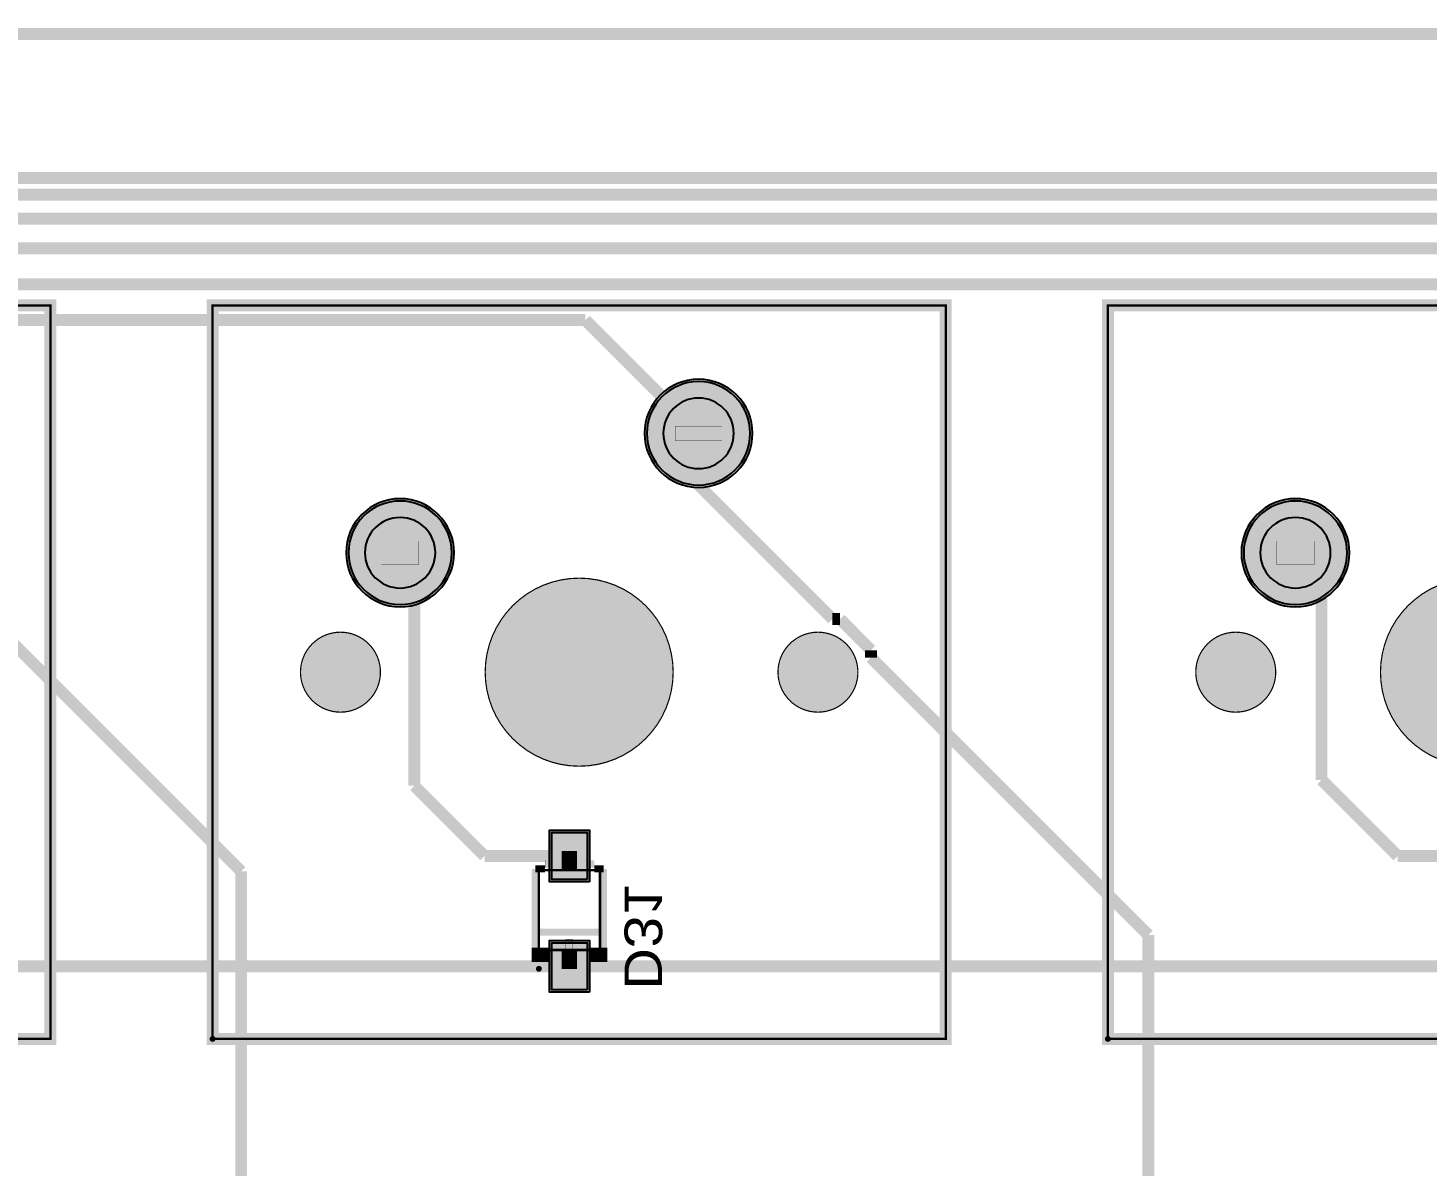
# Model space of a CAD drawing. Header units: millimetres. Extents: x 0 to 199, y -7 to 103.
# Drawn here: x 39.91 to 69.68, y 79.29 to 103.49 of the extents above; entities that cross this region are included whole.
import ezdxf
from ezdxf.enums import TextEntityAlignment as Align

# ---------------------------------------------------------------- set-up
doc = ezdxf.new("R2010")
doc.units = ezdxf.units.MM
doc.header["$MEASUREMENT"] = 0
for name, color, linetype, true_color in [('Board-Outline-Layer', 7, 'Continuous', 0xff00ff), ('Bottom-Layer', 7, 'Continuous', 0x0000ff), ('Bottom-Paste-Mask-Layer', 7, 'Continuous', 0x800000), ('Bottom-Silkscreen-Layer', 7, 'Continuous', 0x66cc33), ('Bottom-Solder-Mask-Layer', 7, 'Continuous', 0xaa00ff), ('Component-Marking-Layer', 7, 'Continuous', 0x66ffcc), ('Component-Shape-Layer', 7, 'Continuous', 0x00cccc), ('Document-Layer', 7, 'Continuous', 0xffffff), ('Hole-Layer', 7, 'Continuous', 0x222222), ('Multi-Layer', 7, 'Continuous', 0xc0c0c0), ('Pin-Floating-Layer', 7, 'Continuous', 0xff99ff), ('Pin-Soldering-Layer', 7, 'Continuous', 0xcc9999), ('Top-Layer', 7, 'Continuous', 0xff0000), ('Top-Paste-Mask-Layer', 7, 'Continuous', 0x808080), ('Top-Silkscreen-Layer', 7, 'Continuous', 0xffcc00), ('Top-Solder-Mask-Layer', 7, 'Continuous', 0x800080)]:
    doc.layers.add(name, color=color, linetype=linetype, true_color=true_color)
doc.styles.get("Standard").update_dxf_attribs({"font": 'arial.ttf'})

msp = doc.modelspace()

# ---------------------------------------------------------------- hatches: boundary and pattern name
at = {"layer": 'Bottom-Layer'}
for points in [[(53.082, 94.873, 1), (55.282, 94.873, 1)], [(46.732, 92.333, 1), (48.932, 92.333, 1)], [(65.782, 92.333, 1), (67.982, 92.333, 1)], [(51.81, 85.382), (51.06, 85.382), (51.06, 86.382), (51.81, 86.382)], [(51.81, 83.037), (51.06, 83.037), (51.06, 84.037), (51.81, 84.037)]]:
    msp.add_hatch(color=256, dxfattribs=at).paths.add_polyline_path(points)
at = {"layer": 'Bottom-Paste-Mask-Layer'}
for points in [[(53.082, 94.873, 1), (55.282, 94.873, 1)], [(46.732, 92.333, 1), (48.932, 92.333, 1)], [(65.782, 92.333, 1), (67.982, 92.333, 1)], [(51.81, 85.382), (51.06, 85.382), (51.06, 86.382), (51.81, 86.382)], [(51.81, 83.037), (51.06, 83.037), (51.06, 84.037), (51.81, 84.037)]]:
    msp.add_hatch(color=256, dxfattribs=at).paths.add_polyline_path(points)
at = {"layer": 'Bottom-Silkscreen-Layer'}
for points in [[(50.633, 83.934), (50.985, 83.934), (50.985, 83.629), (50.633, 83.629)], [(50.633, 83.934), (50.985, 83.934), (50.985, 83.629), (50.633, 83.629)], [(52.238, 83.934), (52.238, 83.629), (51.885, 83.629), (51.885, 83.934)], [(52.238, 83.934), (52.238, 83.629), (51.885, 83.629), (51.885, 83.934)]]:
    msp.add_hatch(color=256, dxfattribs=at).paths.add_polyline_path(points)
at = {"layer": 'Bottom-Solder-Mask-Layer'}
for points in [[(53.032, 94.873, 1), (55.332, 94.873, 1)], [(46.682, 92.333, 1), (48.982, 92.333, 1)], [(65.732, 92.333, 1), (68.032, 92.333, 1)], [(51.861, 85.331), (51.009, 85.331), (51.009, 86.433), (51.861, 86.433)], [(51.861, 82.986), (51.009, 82.986), (51.009, 84.087), (51.861, 84.087)]]:
    msp.add_hatch(color=256, dxfattribs=at).paths.add_polyline_path(points)
at = {"layer": 'Component-Marking-Layer'}
for points in [[(50.725, 83.484, 1), (50.845, 83.484, 1)], [(50.725, 83.484, 1), (50.845, 83.484, 1)], [(43.782, 81.993, 1), (43.902, 81.993, 1)], [(43.782, 81.993, 1), (43.902, 81.993, 1)], [(62.832, 81.993, 1), (62.952, 81.993, 1)], [(62.832, 81.993, 1), (62.952, 81.993, 1)]]:
    msp.add_hatch(color=256, dxfattribs=at).paths.add_polyline_path(points)
at = {"layer": 'Document-Layer'}
for points in [[(51.965, 85.792), (51.965, 85.636), (50.925, 85.636), (50.925, 85.792)], [(51.965, 85.792), (51.965, 85.636), (50.925, 85.636), (50.925, 85.792)], [(51.525, 86.024), (51.525, 85.4), (51.369, 85.4), (51.369, 86.024)], [(51.525, 86.024), (51.525, 85.4), (51.369, 85.4), (51.369, 86.024)], [(51.505, 83.484), (51.349, 83.484), (51.349, 84.108), (51.505, 84.108)], [(51.505, 83.484), (51.349, 83.484), (51.349, 84.108), (51.505, 84.108)]]:
    msp.add_hatch(color=256, dxfattribs=at).paths.add_polyline_path(points)
at = {"layer": 'Hole-Layer'}
for points in [[(53.432, 94.873, 1), (54.933, 94.873, 1)], [(47.082, 92.333, 1), (48.582, 92.333, 1)], [(66.132, 92.333, 1), (67.632, 92.333, 1)]]:
    msp.add_hatch(color=256, dxfattribs=at).paths.add_polyline_path(points)
at = {"layer": 'Multi-Layer'}
for points in [[(53.082, 94.873, 1), (55.282, 94.873, 1)], [(53.082, 94.873, 1), (55.282, 94.873, 1)], [(53.082, 94.873, 1), (55.282, 94.873, 1)], [(46.732, 92.333, 1), (48.932, 92.333, 1)], [(46.732, 92.333, 1), (48.932, 92.333, 1)], [(46.732, 92.333, 1), (48.932, 92.333, 1)], [(65.782, 92.333, 1), (67.982, 92.333, 1)], [(65.782, 92.333, 1), (67.982, 92.333, 1)], [(65.782, 92.333, 1), (67.982, 92.333, 1)], [(49.642, 89.793, 1), (53.642, 89.793, 1)], [(49.642, 89.793, 1), (53.642, 89.793, 1)], [(68.692, 89.793, 1), (72.692, 89.793, 1)], [(68.692, 89.793, 1), (72.692, 89.793, 1)], [(45.712, 89.793, 1), (47.413, 89.793, 1)], [(45.712, 89.793, 1), (47.413, 89.793, 1)], [(55.872, 89.793, 1), (57.573, 89.793, 1)], [(55.872, 89.793, 1), (57.573, 89.793, 1)], [(64.762, 89.793, 1), (66.463, 89.793, 1)], [(64.762, 89.793, 1), (66.463, 89.793, 1)]]:
    msp.add_hatch(color=256, dxfattribs=at).paths.add_polyline_path(points)
at = {"layer": 'Pin-Floating-Layer'}
for points in [[(51.595, 85.694), (51.595, 85.574), (51.275, 85.574), (51.275, 85.694)], [(51.595, 85.694), (51.595, 85.574), (51.275, 85.574), (51.275, 85.694)], [(51.595, 83.894), (51.595, 83.774), (51.275, 83.774), (51.275, 83.894)], [(51.595, 83.894), (51.595, 83.774), (51.275, 83.774), (51.275, 83.894)]]:
    msp.add_hatch(color=256, dxfattribs=at).paths.add_polyline_path(points)
at = {"layer": 'Pin-Soldering-Layer'}
for points in [[(53.682, 95.023), (54.682, 95.023), (54.682, 94.723), (53.682, 94.723)], [(53.682, 95.023), (54.682, 95.023), (54.682, 94.723), (53.682, 94.723)], [(47.432, 92.583), (48.232, 92.583), (48.232, 92.083), (47.432, 92.083)], [(47.432, 92.583), (48.232, 92.583), (48.232, 92.083), (47.432, 92.083)], [(66.482, 92.583), (67.282, 92.583), (67.282, 92.083), (66.482, 92.083)], [(66.482, 92.583), (67.282, 92.583), (67.282, 92.083), (66.482, 92.083)], [(51.595, 85.984), (51.595, 85.684), (51.275, 85.684), (51.275, 85.984)], [(51.595, 85.984), (51.595, 85.684), (51.275, 85.684), (51.275, 85.984)], [(51.595, 83.784), (51.595, 83.484), (51.275, 83.484), (51.275, 83.784)], [(51.595, 83.784), (51.595, 83.484), (51.275, 83.484), (51.275, 83.784)]]:
    msp.add_hatch(color=256, dxfattribs=at).paths.add_polyline_path(points)
at = {"layer": 'Top-Layer'}
for points in [[(53.082, 94.873, 1), (55.282, 94.873, 1)], [(46.732, 92.333, 1), (48.932, 92.333, 1)], [(65.782, 92.333, 1), (67.982, 92.333, 1)]]:
    msp.add_hatch(color=256, dxfattribs=at).paths.add_polyline_path(points)
at = {"layer": 'Top-Paste-Mask-Layer'}
for points in [[(53.082, 94.873, 1), (55.282, 94.873, 1)], [(46.732, 92.333, 1), (48.932, 92.333, 1)], [(65.782, 92.333, 1), (67.982, 92.333, 1)]]:
    msp.add_hatch(color=256, dxfattribs=at).paths.add_polyline_path(points)
at = {"layer": 'Top-Solder-Mask-Layer'}
for points in [[(53.032, 94.873, 1), (55.332, 94.873, 1)], [(46.682, 92.333, 1), (48.982, 92.333, 1)], [(65.732, 92.333, 1), (68.032, 92.333, 1)]]:
    msp.add_hatch(color=256, dxfattribs=at).paths.add_polyline_path(points)

# ---------------------------------------------------------------- linework, layer by layer
at = {"layer": 'Board-Outline-Layer', "const_width": 0.254}
msp.add_lwpolyline([(-0.032, 3.019), (-0.032, 100.367, -0.414), (2.968, 103.367), (195.568, 103.367), (195.568, 103.367, -0.414), (198.568, 100.367), (198.568, 100.367), (198.568, 3.019), (198.568, 3.019, -0.414), (195.568, 0.019), (195.568, 0.019), (2.968, 0.019, -0.414)], format="xyb", close=True, dxfattribs=at)
at = {"layer": 'Bottom-Layer'}
for points in [[(53.082, 94.873, 1), (55.282, 94.873, 1)], [(46.732, 92.333, 1), (48.932, 92.333, 1)]]:
    msp.add_lwpolyline(points, format="xyb", close=True, dxfattribs=at)
msp.add_lwpolyline([(65.782, 92.333, 1), (67.982, 92.333), (67.982, 92.333, 1), (65.782, 92.333)], format="xyb", dxfattribs=at)
at = {"layer": 'Bottom-Layer', "const_width": 0.254}
for points in [[(47.832, 92.333), (48.133, 92.033)], [(66.882, 92.333), (67.437, 91.779)], [(48.133, 92.033), (48.133, 87.376)], [(67.437, 91.779), (67.437, 87.503)], [(67.437, 87.503), (69.059, 85.882)], [(48.133, 87.376), (49.628, 85.882)], [(49.628, 85.882), (51.435, 85.882)], [(69.059, 85.882), (70.549, 85.882)], [(32.322, 83.537), (51.435, 83.537)], [(51.435, 83.537), (70.549, 83.537)]]:
    msp.add_lwpolyline(points, dxfattribs=at)
at = {"layer": 'Bottom-Layer'}
for points in [[(51.81, 85.382), (51.06, 85.382), (51.06, 86.382), (51.81, 86.382)], [(51.81, 83.037), (51.06, 83.037), (51.06, 84.037), (51.81, 84.037)]]:
    msp.add_lwpolyline(points, close=True, dxfattribs=at)
at = {"layer": 'Bottom-Paste-Mask-Layer'}
for points in [[(53.082, 94.873, 1), (55.282, 94.873, 1)], [(46.732, 92.333, 1), (48.932, 92.333, 1)]]:
    msp.add_lwpolyline(points, format="xyb", close=True, dxfattribs=at)
msp.add_lwpolyline([(65.782, 92.333, 1), (67.982, 92.333), (67.982, 92.333, 1), (65.782, 92.333)], format="xyb", dxfattribs=at)
for points in [[(51.81, 85.382), (51.06, 85.382), (51.06, 86.382), (51.81, 86.382)], [(51.81, 83.037), (51.06, 83.037), (51.06, 84.037), (51.81, 84.037)]]:
    msp.add_lwpolyline(points, close=True, dxfattribs=at)
at = {"layer": 'Bottom-Silkscreen-Layer', "const_width": 0.152}
for points in [[(50.709, 83.858), (50.709, 85.61)], [(50.709, 83.858), (50.709, 85.61)], [(50.709, 85.61), (50.915, 85.61)], [(50.709, 85.61), (50.915, 85.61)], [(52.161, 85.61), (51.965, 85.61)], [(52.161, 85.61), (51.965, 85.61)], [(52.161, 83.858), (52.161, 85.61)], [(52.161, 83.858), (52.161, 85.61)], [(52.161, 84.262), (50.709, 84.262)], [(52.161, 84.262), (50.709, 84.262)]]:
    msp.add_lwpolyline(points, dxfattribs=at)
at = {"layer": 'Bottom-Silkscreen-Layer', "const_width": 0.00508}
for points in [[(50.633, 83.934), (50.985, 83.934), (50.985, 83.629), (50.633, 83.629)], [(50.633, 83.934), (50.985, 83.934), (50.985, 83.629), (50.633, 83.629)], [(52.238, 83.934), (52.238, 83.629), (51.885, 83.629), (51.885, 83.934)], [(52.238, 83.934), (52.238, 83.629), (51.885, 83.629), (51.885, 83.934)]]:
    msp.add_lwpolyline(points, close=True, dxfattribs=at)
at = {"layer": 'Bottom-Solder-Mask-Layer'}
for points in [[(53.032, 94.873, 1), (55.332, 94.873), (55.332, 94.873, 1), (53.032, 94.873)], [(46.682, 92.333, 1), (48.982, 92.333), (48.982, 92.333, 1), (46.682, 92.333)]]:
    msp.add_lwpolyline(points, format="xyb", dxfattribs=at)
msp.add_lwpolyline([(65.732, 92.333, 1), (68.032, 92.333, 1)], format="xyb", close=True, dxfattribs=at)
for points in [[(51.861, 85.331), (51.009, 85.331), (51.009, 86.433), (51.861, 86.433)], [(51.861, 82.986), (51.009, 82.986), (51.009, 84.087), (51.861, 84.087)]]:
    msp.add_lwpolyline(points, close=True, dxfattribs=at)
at = {"layer": 'Component-Marking-Layer', "const_width": 0.00508}
for points in [[(50.725, 83.484, 1), (50.845, 83.484), (50.845, 83.484, 1), (50.725, 83.484)], [(50.725, 83.484, 1), (50.845, 83.484), (50.845, 83.484, 1), (50.725, 83.484)], [(43.782, 81.993, 1), (43.902, 81.993), (43.902, 81.993, 1), (43.782, 81.993)], [(43.782, 81.993, 1), (43.902, 81.993), (43.902, 81.993, 1), (43.782, 81.993)], [(62.832, 81.993, 1), (62.952, 81.993), (62.952, 81.993, 1), (62.832, 81.993)], [(62.832, 81.993, 1), (62.952, 81.993), (62.952, 81.993, 1), (62.832, 81.993)]]:
    msp.add_lwpolyline(points, format="xyb", dxfattribs=at)
at = {"layer": 'Component-Shape-Layer', "const_width": 0.0508}
for points in [[(24.793, 81.993), (24.793, 97.593), (40.393, 97.593), (40.393, 81.993)], [(24.793, 81.993), (24.793, 97.593), (40.393, 97.593), (40.393, 81.993)], [(43.842, 81.993), (43.842, 97.593), (59.442, 97.593), (59.442, 81.993)], [(43.842, 81.993), (43.842, 97.593), (59.442, 97.593), (59.442, 81.993)], [(62.892, 81.993), (62.892, 97.593), (78.492, 97.593), (78.492, 81.993)], [(62.892, 81.993), (62.892, 97.593), (78.492, 97.593), (78.492, 81.993)], [(52.085, 85.584), (52.085, 83.884), (50.785, 83.884), (50.785, 85.584)], [(52.085, 85.584), (52.085, 83.884), (50.785, 83.884), (50.785, 85.584)]]:
    msp.add_lwpolyline(points, close=True, dxfattribs=at)
at = {"layer": 'Document-Layer', "const_width": 1.9}
for points in [[(50.693, 89.793, 1), (52.592, 89.793, 1)], [(50.693, 89.793, 1), (52.592, 89.793, 1)], [(69.743, 89.793, 1), (71.642, 89.793, 1)], [(69.743, 89.793, 1), (71.642, 89.793, 1)]]:
    msp.add_lwpolyline(points, format="xyb", close=True, dxfattribs=at)
at = {"layer": 'Document-Layer', "const_width": 0.8}
for points in [[(46.162, 89.793, 1), (46.963, 89.793), (46.963, 89.793, 1), (46.162, 89.793)], [(46.162, 89.793, 1), (46.963, 89.793), (46.963, 89.793, 1), (46.162, 89.793)], [(56.322, 89.793, 1), (57.123, 89.793), (57.123, 89.793, 1), (56.322, 89.793)], [(56.322, 89.793, 1), (57.123, 89.793), (57.123, 89.793, 1), (56.322, 89.793)], [(65.212, 89.793, 1), (66.013, 89.793), (66.013, 89.793, 1), (65.212, 89.793)], [(65.212, 89.793, 1), (66.013, 89.793), (66.013, 89.793, 1), (65.212, 89.793)]]:
    msp.add_lwpolyline(points, format="xyb", dxfattribs=at)
at = {"layer": 'Document-Layer', "const_width": 0.00508}
for points in [[(51.965, 85.792), (51.965, 85.636), (50.925, 85.636), (50.925, 85.792)], [(51.965, 85.792), (51.965, 85.636), (50.925, 85.636), (50.925, 85.792)], [(51.525, 86.024), (51.525, 85.4), (51.369, 85.4), (51.369, 86.024)], [(51.525, 86.024), (51.525, 85.4), (51.369, 85.4), (51.369, 86.024)], [(51.505, 83.484), (51.349, 83.484), (51.349, 84.108), (51.505, 84.108)], [(51.505, 83.484), (51.349, 83.484), (51.349, 84.108), (51.505, 84.108)]]:
    msp.add_lwpolyline(points, close=True, dxfattribs=at)
at = {"layer": 'Hole-Layer'}
for points in [[(53.432, 94.873, 1), (54.933, 94.873), (54.933, 94.873, 1), (53.432, 94.873)], [(47.082, 92.333, 1), (48.582, 92.333), (48.582, 92.333, 1), (47.082, 92.333)]]:
    msp.add_lwpolyline(points, format="xyb", dxfattribs=at)
msp.add_lwpolyline([(66.132, 92.333, 1), (67.632, 92.333, 1)], format="xyb", close=True, dxfattribs=at)
at = {"layer": 'Multi-Layer'}
for points in [[(53.082, 94.873, 1), (55.282, 94.873, 1)], [(53.082, 94.873, 1), (55.282, 94.873, 1)], [(53.082, 94.873, 1), (55.282, 94.873, 1)], [(46.732, 92.333, 1), (48.932, 92.333, 1)], [(46.732, 92.333, 1), (48.932, 92.333, 1)], [(46.732, 92.333, 1), (48.932, 92.333, 1)]]:
    msp.add_lwpolyline(points, format="xyb", close=True, dxfattribs=at)
msp.add_lwpolyline([(65.782, 92.333, 1), (67.982, 92.333), (67.982, 92.333, 1), (65.782, 92.333)], format="xyb", dxfattribs=at)
msp.add_lwpolyline([(65.782, 92.333, 1), (67.982, 92.333), (67.982, 92.333, 1), (65.782, 92.333)], format="xyb", dxfattribs=at)
msp.add_lwpolyline([(65.782, 92.333, 1), (67.982, 92.333), (67.982, 92.333, 1), (65.782, 92.333)], format="xyb", dxfattribs=at)
at = {"layer": 'Multi-Layer', "const_width": 0.0254}
for points in [[(49.642, 89.793, 1), (53.642, 89.793), (53.642, 89.793, 1), (49.642, 89.793)], [(49.642, 89.793, 1), (53.642, 89.793), (53.642, 89.793, 1), (49.642, 89.793)], [(45.712, 89.793, 1), (47.413, 89.793), (47.413, 89.793, 1), (45.712, 89.793)], [(45.712, 89.793, 1), (47.413, 89.793), (47.413, 89.793, 1), (45.712, 89.793)], [(55.872, 89.793, 1), (57.573, 89.793), (57.573, 89.793, 1), (55.872, 89.793)], [(55.872, 89.793, 1), (57.573, 89.793), (57.573, 89.793, 1), (55.872, 89.793)]]:
    msp.add_lwpolyline(points, format="xyb", dxfattribs=at)
for points in [[(68.692, 89.793, 1), (72.692, 89.793, 1)], [(68.692, 89.793, 1), (72.692, 89.793, 1)], [(64.762, 89.793, 1), (66.463, 89.793, 1)], [(64.762, 89.793, 1), (66.463, 89.793, 1)]]:
    msp.add_lwpolyline(points, format="xyb", close=True, dxfattribs=at)
at = {"layer": 'Pin-Floating-Layer', "const_width": 0.00508}
for points in [[(51.595, 85.694), (51.595, 85.574), (51.275, 85.574), (51.275, 85.694)], [(51.595, 85.694), (51.595, 85.574), (51.275, 85.574), (51.275, 85.694)], [(51.595, 83.894), (51.595, 83.774), (51.275, 83.774), (51.275, 83.894)], [(51.595, 83.894), (51.595, 83.774), (51.275, 83.774), (51.275, 83.894)]]:
    msp.add_lwpolyline(points, close=True, dxfattribs=at)
at = {"layer": 'Pin-Soldering-Layer', "const_width": 0.00508}
for points in [[(53.682, 95.023), (54.682, 95.023), (54.682, 94.723), (53.682, 94.723)], [(53.682, 95.023), (54.682, 95.023), (54.682, 94.723), (53.682, 94.723)], [(47.432, 92.583), (48.232, 92.583), (48.232, 92.083), (47.432, 92.083)], [(47.432, 92.583), (48.232, 92.583), (48.232, 92.083), (47.432, 92.083)], [(66.482, 92.583), (67.282, 92.583), (67.282, 92.083), (66.482, 92.083)], [(66.482, 92.583), (67.282, 92.583), (67.282, 92.083), (66.482, 92.083)], [(51.595, 85.984), (51.595, 85.684), (51.275, 85.684), (51.275, 85.984)], [(51.595, 85.984), (51.595, 85.684), (51.275, 85.684), (51.275, 85.984)], [(51.595, 83.784), (51.595, 83.484), (51.275, 83.484), (51.275, 83.784)], [(51.595, 83.784), (51.595, 83.484), (51.275, 83.484), (51.275, 83.784)]]:
    msp.add_lwpolyline(points, close=True, dxfattribs=at)
at = {"layer": 'Top-Layer', "const_width": 0.254}
for points in [[(153.526, 100.305), (9.246, 100.305)], [(125.307, 99.949), (9.525, 99.949)], [(106.765, 99.441), (9.398, 99.441)], [(88.35, 98.806), (9.906, 98.806)], [(70.062, 98.044), (9.779, 98.044)], [(51.774, 97.282), (9.906, 97.282)], [(54.182, 94.873), (51.774, 97.282)], [(35.133, 94.873), (44.45, 85.556)], [(54.182, 94.873), (54.182, 93.773)], [(54.182, 93.773), (57.032, 90.923)], [(57.032, 90.923), (57.191, 90.923)], [(57.191, 90.923), (57.852, 90.261)], [(57.852, 90.261), (57.852, 90.103)], [(57.852, 90.103), (63.754, 84.201)], [(44.45, 85.556), (44.45, 76.038)], [(63.754, 84.201), (63.754, 75.873)]]:
    msp.add_lwpolyline(points, dxfattribs=at)
at = {"layer": 'Top-Layer'}
for points in [[(53.082, 94.873, 1), (55.282, 94.873, 1)], [(46.732, 92.333, 1), (48.932, 92.333, 1)]]:
    msp.add_lwpolyline(points, format="xyb", close=True, dxfattribs=at)
msp.add_lwpolyline([(65.782, 92.333, 1), (67.982, 92.333), (67.982, 92.333, 1), (65.782, 92.333)], format="xyb", dxfattribs=at)
at = {"layer": 'Top-Paste-Mask-Layer'}
for points in [[(53.082, 94.873, 1), (55.282, 94.873, 1)], [(46.732, 92.333, 1), (48.932, 92.333, 1)]]:
    msp.add_lwpolyline(points, format="xyb", close=True, dxfattribs=at)
msp.add_lwpolyline([(65.782, 92.333, 1), (67.982, 92.333), (67.982, 92.333, 1), (65.782, 92.333)], format="xyb", dxfattribs=at)
at = {"layer": 'Top-Silkscreen-Layer', "const_width": 0.254}
for points in [[(24.792, 97.593), (40.392, 97.593), (40.392, 81.993), (24.792, 81.993)], [(24.792, 97.593), (40.392, 97.593), (40.392, 81.993), (24.792, 81.993)], [(43.842, 97.593), (59.442, 97.593), (59.442, 81.993), (43.842, 81.993)], [(43.842, 97.593), (59.442, 97.593), (59.442, 81.993), (43.842, 81.993)], [(62.892, 97.593), (78.492, 97.593), (78.492, 81.993), (62.892, 81.993)], [(62.892, 97.593), (78.492, 97.593), (78.492, 81.993), (62.892, 81.993)]]:
    msp.add_lwpolyline(points, close=True, dxfattribs=at)
at = {"layer": 'Top-Solder-Mask-Layer'}
for points in [[(53.032, 94.873, 1), (55.332, 94.873), (55.332, 94.873, 1), (53.032, 94.873)], [(46.682, 92.333, 1), (48.982, 92.333), (48.982, 92.333, 1), (46.682, 92.333)]]:
    msp.add_lwpolyline(points, format="xyb", dxfattribs=at)
msp.add_lwpolyline([(65.732, 92.333, 1), (68.032, 92.333, 1)], format="xyb", close=True, dxfattribs=at)

# ---------------------------------------------------------------- texts
at = {"layer": 'Bottom-Silkscreen-Layer', "text_generation_flag": 2, "width": 1.1}
msp.add_text('D31', height=0.8001, rotation=-90, dxfattribs=at).set_placement((52.367, 83.037), align=Align.BOTTOM_LEFT)

doc.saveas('drawing.dxf')
